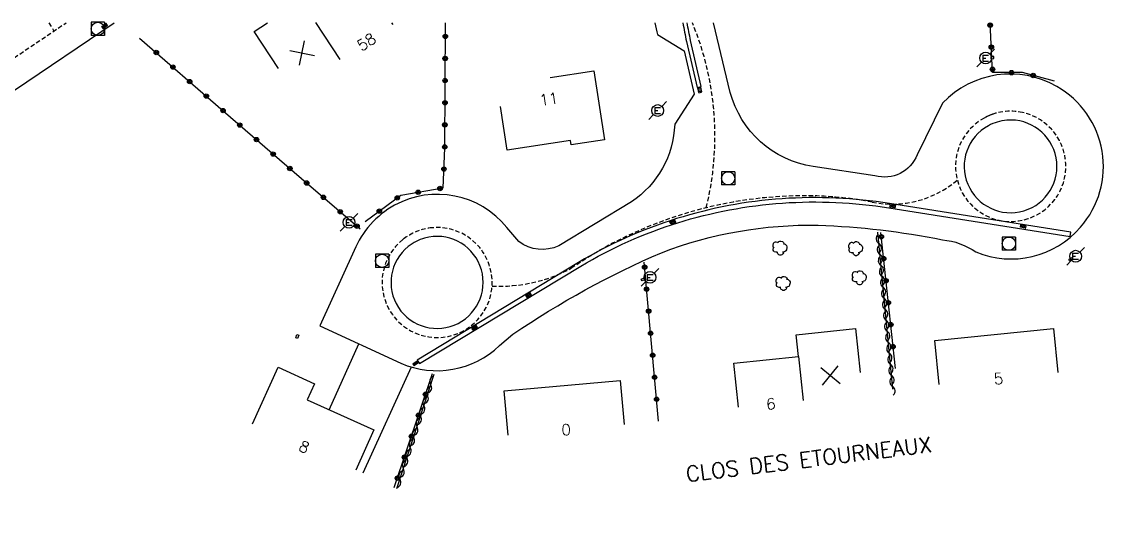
# Model space of a CAD drawing. Header units: millimetres. Extents: x 184000 to 185001, y 129000 to 130000.
# Drawn here: x 184464.6 to 184586.4, y 129942.9 to 130000.1 of the extents above; entities that cross this region are included whole.
import ezdxf
from ezdxf.enums import TextEntityAlignment as Align

# ---------------------------------------------------------------- set-up
doc = ezdxf.new("R2010")
doc.units = ezdxf.units.MM
doc.linetypes.add('DASHED', pattern=[0.75, 0.5, -0.25])
doc.layers.get('0').update_dxf_attribs({"linetype": 'CONTINUOUS'})
for name, color, linetype in [('W0001', 6, 'DASHED'), ('W0008', 7, 'CONTINUOUS'), ('W0100', 7, 'CONTINUOUS'), ('W0300', 7, 'CONTINUOUS'), ('W0310', 3, 'CONTINUOUS'), ('W0322', 7, 'CONTINUOUS'), ('W0334', 7, 'CONTINUOUS'), ('W0400', 7, 'CONTINUOUS'), ('W0420', 7, 'CONTINUOUS'), ('W0471', 7, 'CONTINUOUS'), ('W0989', 7, 'CONTINUOUS'), ('W0991', 7, 'CONTINUOUS'), ('W1102', 7, 'CONTINUOUS')]:
    doc.layers.add(name, color=color, linetype=linetype)
doc.styles.get("Standard").update_dxf_attribs({"font": 'romans.shx', "width": 0.85})

# ---------------------------------------------------------------- blocks, each defined once
blk = doc.blocks.new('t322o')
at = {"color": 0, "linetype": 'Continuous'}
for radius in [0.25, 0.15]:
    blk.add_circle((0, 0), radius, dxfattribs=at)
blk = doc.blocks.new('T420')
for p, q in [((0.75, 0.75), (-0.75, 0.75)), ((-0.75, 0.75), (-0.75, -0.75)), ((0.75, 0.75), (0.75, -0.75)), ((0.75, -0.75), (-0.75, -0.75))]:
    blk.add_line(p, q)
blk.add_ellipse((0, 0), major_axis=(-0.53, 0.53), ratio=1, start_param=3.926991, end_param=10.210176)
blk = doc.blocks.new('T471')
for p, q in [((-0.333334, 0.333334), (-0.333334, -0.333334)), ((-0.333334, 0.333334), (0.333334, 0.333334)), ((-0.333334, 0), (0, 0)), ((0.500001, 0.500001), (1.000002, 1.000002)), ((-0.500001, -0.500001), (-1.000002, -1.000002)), ((-0.333334, -0.333334), (0.333334, -0.333334))]:
    blk.add_line(p, q)
blk.add_ellipse((0, 0), major_axis=(0.471405, 0.471405), ratio=1, start_param=5.4977871438, end_param=11.780972451)
blk = doc.blocks.new('T400')
for p, q in [((-0.15, 0.3), (0.15, 0.3)), ((-0.15, -0.25), (-0.15, 0.3)), ((-0.15, 0.15), (0.15, 0.15)), ((-0.15, 0), (0.15, 0)), ((0.15, 0.3), (0.15, -0.25)), ((-0.15, -0.15), (0.15, -0.15)), ((-0.15, -0.25), (-0.15, -0.3)), ((-0.15, -0.3), (0.15, -0.3)), ((0.15, -0.3), (0.15, -0.25))]:
    blk.add_line(p, q)
blk = doc.blocks.new('t310o')
at = {"color": 0, "linetype": 'Continuous'}
for centre, start, end in [((-0.5, 0.38), 216.8699, 323.1304), ((0.5, -0.37), 36.8699, 143.1303)]:
    blk.add_arc(centre, 0.625, start, end, dxfattribs=at)
blk = doc.blocks.new('T300')
for p, q in [((-0.8, 0.51), (-0.86, 0.34)), ((-0.86, 0.34), (-0.86, 0.17)), ((-0.86, 0.17), (-0.74, 0.06)), ((-0.69, 0.63), (-0.8, 0.51)), ((-0.8, -0.06), (-0.74, 0.06)), ((-0.74, 0.06), (-0.69, 0.11)), ((-0.57, 0.69), (-0.69, 0.63)), ((-0.46, 0.69), (-0.57, 0.69)), ((-0.29, 0.63), (-0.46, 0.69)), ((-0.29, 0.63), (-0.17, 0.74)), ((-0.23, 0.57), (-0.29, 0.63)), ((-0.17, 0.74), (-0.06, 0.8)), ((-0.06, 0.8), (0.06, 0.8)), ((0.06, 0.8), (0.23, 0.74)), ((0.23, 0.74), (0.34, 0.63)), ((0.34, 0.63), (0.4, 0.51)), ((0.46, 0.46), (0.34, 0.46)), ((0.4, 0.51), (0.4, 0.46)), ((0.57, 0.4), (0.46, 0.46)), ((0.57, 0.4), (0.69, 0.29)), ((0.69, 0.29), (0.74, 0.17)), ((0.74, 0.06), (0.69, -0.17)), ((0.74, 0.17), (0.74, 0.06)), ((-0.8, -0.17), (-0.8, -0.06)), ((-0.8, -0.23), (-0.8, -0.17)), ((-0.74, -0.34), (-0.8, -0.23)), ((-0.69, -0.4), (-0.74, -0.34)), ((-0.51, -0.46), (-0.69, -0.4)), ((-0.4, -0.46), (-0.51, -0.46)), ((-0.4, -0.46), (-0.34, -0.46)), ((-0.34, -0.46), (-0.34, -0.4)), ((-0.34, -0.51), (-0.34, -0.46)), ((-0.29, -0.63), (-0.34, -0.51)), ((-0.17, -0.74), (-0.29, -0.63)), ((-0.06, -0.8), (-0.17, -0.74)), ((0.06, -0.8), (-0.06, -0.8)), ((0.17, -0.74), (0.06, -0.8)), ((0.23, -0.69), (0.17, -0.74)), ((0.29, -0.46), (0.23, -0.46)), ((0.29, -0.63), (0.23, -0.69)), ((0.46, -0.4), (0.29, -0.46)), ((0.34, -0.51), (0.29, -0.63)), ((0.34, -0.51), (0.34, -0.46)), ((0.57, -0.34), (0.46, -0.4)), ((0.63, -0.29), (0.57, -0.34)), ((0.69, -0.17), (0.63, -0.29))]:
    blk.add_line(p, q)
blk = doc.blocks.new('t991o')
at = {"color": 0, "linetype": 'Continuous'}
for p, q in [((-1, 1), (1, -1)), ((-1, -1), (1, 1))]:
    blk.add_line(p, q, dxfattribs=at)

msp = doc.modelspace()

# ---------------------------------------------------------------- linework, layer by layer
at = {"layer": 'W0001'}
for points in [[(184607.11, 129810.37), (184568.44, 129819.84), (184556.54, 129822.74), (184527.69, 129828.9), (184503.26, 129833.42), (184489.69, 129835.9), (184454.74, 129842.4, -0.099899), (184437.5, 129849.61, -0.108862), (184425.35, 129862.52, -0.173956), (184417.93, 129901.1), (184425.5, 129934.98), (184433.91, 129972.81, -0.18796), (184441.73, 129981.12), (184455.72, 129990.6), (184469.67, 130000)], [(184607.11, 129810.37), (184568.44, 129819.84), (184556.54, 129822.74), (184527.69, 129828.9), (184503.26, 129833.42), (184489.69, 129835.9), (184454.74, 129842.4, -0.099899), (184437.5, 129849.61, -0.108862), (184425.35, 129862.52, -0.173956), (184417.93, 129901.1), (184425.5, 129934.98), (184433.91, 129972.81, -0.18796), (184441.73, 129981.12), (184455.72, 129990.6), (184469.67, 130000)], [(184542, 129979.08, 0.15982), (184540.44, 130000)], [(184542, 129979.08, 0.15982), (184540.44, 130000)], [(184574.4, 129989.67, 0.043722), (184573.4, 129989.23, 0.104216)], [(184574.4, 129989.67, 0.043722), (184573.4, 129989.23, 0.104216)], [(184517.8, 129970.22, 0.134629), (184526.75, 129972.24, -0.156811), (184554.07, 129980.43, -0.043687), (184560.74, 129979.71, 0.22802), (184570.36, 129982.2)], [(184517.8, 129970.22, 0.134629), (184526.75, 129972.24, -0.156811), (184554.07, 129980.43, -0.043687), (184560.74, 129979.71, 0.22802), (184570.36, 129982.2)], [(184508.08, 129975.76, 0.018756), (184507.7, 129975.48, 0.100888)], [(184508.08, 129975.76, 0.018756), (184507.7, 129975.48, 0.100888)]]:
    msp.add_lwpolyline(points, format="xyb", dxfattribs=at)
msp.add_lwpolyline([(184467.73, 130000), (184468.28, 129999.07)], dxfattribs=at)
msp.add_lwpolyline([(184467.73, 130000), (184468.28, 129999.07)], dxfattribs=at)
for points in [[(184573.4, 129989.23, 5.492241), (184577.75, 129989.85, 0.182075)], [(184573.4, 129989.23, 5.492241), (184577.75, 129989.85, 0.182075)], [(184507.7, 129975.48, 6.803084), (184511.02, 129976.82, 0.146992)], [(184507.7, 129975.48, 6.803084), (184511.02, 129976.82, 0.146992)]]:
    msp.add_lwpolyline(points, format="xyb", close=True, dxfattribs=at)
at = {"layer": 'W0008'}
for points in [[(184586.84, 129819.47), (184569.39, 129823.75), (184557.44, 129826.66), (184528.47, 129832.84), (184503.99, 129837.37), (184490.43, 129839.85), (184455.5, 129846.35, -0.099707), (184439.76, 129852.94, -0.108758), (184428.81, 129864.57, -0.173308), (184421.88, 129900.35), (184429.42, 129934.1), (184437.8, 129971.77, -0.190553), (184443.42, 129978.64), (184451.48, 129984.15, 0.115292), (184452.96, 129985.71, -0.074313), (184454.33, 129987.22), (184459.34, 129990.64, -0.099784), (184461.79, 129991.65, 0.056841), (184463.83, 129992.38), (184475.09, 130000)], [(184586.84, 129819.47), (184569.39, 129823.75), (184557.44, 129826.66), (184528.47, 129832.84), (184503.99, 129837.37), (184490.43, 129839.85), (184455.5, 129846.35, -0.099707), (184439.76, 129852.94, -0.108758), (184428.81, 129864.57, -0.173308), (184421.88, 129900.35), (184429.42, 129934.1), (184437.8, 129971.77, -0.190553), (184443.42, 129978.64), (184451.48, 129984.15, 0.115292), (184452.96, 129985.71, -0.074313), (184454.33, 129987.22), (184459.34, 129990.64, -0.099784), (184461.79, 129991.65, 0.056841), (184463.83, 129992.38), (184475.09, 130000)], [(184536.17, 130000, -0.005163), (184536.49, 129998.66), (184539.49, 129996.84), (184540.62, 129991.92), (184538.43, 129988.52, -0.241176), (184533.54, 129979.74), (184525.34, 129974.79, -0.282492), (184520.81, 129975.26), (184519.46, 129976.84, 0.364204), (184506.78, 129979.36, 0.17254), (184502.22, 129974.24), (184498.32, 129965.72), (184507.48, 129961.5, 0.302611), (184518.63, 129963.49), (184520.16, 129964.79, -0.046972), (184536.94, 129974, -0.096282), (184554.64, 129977.11, -0.040318), (184568.69, 129975.46, -0.128433), (184572.46, 129974.08, 0.32439), (184584.29, 129976.9, 0.475244), (184581.62, 129992.78, 0.350341), (184568.71, 129990.9), (184565.83, 129985.08, -0.386071), (184561.05, 129982.7), (184554.08, 129983.73, -0.298552), (184544.71, 129992.13), (184542.82, 130000)], [(184536.17, 130000, -0.005163), (184536.49, 129998.66), (184539.49, 129996.84), (184540.62, 129991.92), (184538.43, 129988.52, -0.241176), (184533.54, 129979.74), (184525.34, 129974.79, -0.282492), (184520.81, 129975.26), (184519.46, 129976.84, 0.364204), (184506.78, 129979.36, 0.17254), (184502.22, 129974.24), (184498.32, 129965.72), (184507.48, 129961.5, 0.302611), (184518.63, 129963.49), (184520.16, 129964.79, -0.046972), (184536.94, 129974, -0.096282), (184554.64, 129977.11, -0.040318), (184568.69, 129975.46, -0.128433), (184572.46, 129974.08, 0.32439), (184584.29, 129976.9, 0.475244), (184581.62, 129992.78, 0.350341), (184568.71, 129990.9), (184565.83, 129985.08, -0.386071), (184561.05, 129982.7), (184554.08, 129983.73, -0.298552), (184544.71, 129992.13), (184542.82, 130000)]]:
    msp.add_lwpolyline(points, format="xyb", dxfattribs=at)
for points in [[(184573.85, 129993.91), (184573.85, 129993.91)], [(184573.85, 129993.91), (184573.85, 129993.91)], [(184581.62, 129992.78), (184581.62, 129992.78)], [(184581.62, 129992.78), (184581.62, 129992.78)], [(184538.43, 129988.52), (184538.43, 129988.52)], [(184538.43, 129988.52), (184538.43, 129988.52)], [(184547.54, 129987.11), (184547.54, 129987.11)], [(184547.54, 129987.11), (184547.54, 129987.11)], [(184537.01, 129983.47), (184537.01, 129983.47)], [(184537.01, 129983.47), (184537.01, 129983.47)], [(184563.81, 129982.92), (184563.81, 129982.92)], [(184563.81, 129982.92), (184563.81, 129982.92)], [(184513.62, 129980.4), (184513.62, 129980.4)], [(184513.62, 129980.4), (184513.62, 129980.4)], [(184506.78, 129979.36), (184506.78, 129979.36)], [(184506.78, 129979.36), (184506.78, 129979.36)], [(184546.64, 129976.57), (184546.64, 129976.57)], [(184546.64, 129976.57), (184546.64, 129976.57)], [(184554.64, 129977.11), (184554.64, 129977.11)], [(184554.64, 129977.11), (184554.64, 129977.11)], [(184561.74, 129976.57), (184561.74, 129976.57)], [(184561.74, 129976.57), (184561.74, 129976.57)], [(184584.29, 129976.9), (184584.29, 129976.9)], [(184584.29, 129976.9), (184584.29, 129976.9)], [(184568.69, 129975.46), (184568.69, 129975.46)], [(184568.69, 129975.46), (184568.69, 129975.46)], [(184522.9, 129974.4), (184522.9, 129974.4)], [(184522.9, 129974.4), (184522.9, 129974.4)], [(184570.65, 129975.02), (184570.65, 129975.02)], [(184570.65, 129975.02), (184570.65, 129975.02)], [(184536.94, 129974), (184536.94, 129974)], [(184536.94, 129974), (184536.94, 129974)], [(184572.46, 129974.08), (184572.46, 129974.08)], [(184572.46, 129974.08), (184572.46, 129974.08)], [(184578.36, 129973.47), (184578.36, 129973.47)], [(184578.36, 129973.47), (184578.36, 129973.47)], [(184529.64, 129970.49), (184529.64, 129970.49)], [(184529.64, 129970.49), (184529.64, 129970.49)], [(184514.5, 129961.08), (184514.5, 129961.08)], [(184514.5, 129961.08), (184514.5, 129961.08)]]:
    msp.add_lwpolyline(points, dxfattribs=at)
at = {"layer": 'W0100'}
for points in [[(184493.67, 129994.83), (184490.91, 129999), (184492.42, 130000)], [(184493.67, 129994.83), (184490.91, 129999), (184492.42, 130000)], [(184506.45, 130000), (184506.59, 129999.8)], [(184506.45, 130000), (184506.59, 129999.8)], [(184524.35, 129993.8), (184529.3, 129994.57), (184530.51, 129986.77), (184526.72, 129986.19), (184526.65, 129986.67), (184519.51, 129985.59), (184518.76, 129990.53)], [(184524.35, 129993.8), (184529.3, 129994.57), (184530.51, 129986.77), (184526.72, 129986.19), (184526.65, 129986.67), (184519.51, 129985.59), (184518.76, 129990.53)], [(184519.51, 129985.59), (184519.51, 129985.59)], [(184519.51, 129985.59), (184519.51, 129985.59)], [(184545.66, 129956.51), (184545.13, 129961.49), (184552.42, 129962.26), (184552.16, 129964.72), (184558.86, 129965.44), (184559.39, 129960.46)], [(184545.66, 129956.51), (184545.13, 129961.49), (184552.42, 129962.26), (184552.16, 129964.72), (184558.86, 129965.44), (184559.39, 129960.46)], [(184568.31, 129959.08), (184567.81, 129964.06), (184581.23, 129965.41), (184581.73, 129960.44)], [(184568.31, 129959.08), (184567.81, 129964.06), (184581.23, 129965.41), (184581.73, 129960.44)], [(184490.74, 129954.65), (184493.61, 129961.04), (184497.75, 129959.18), (184496.92, 129957.35), (184504.45, 129953.97), (184502.4, 129949.41)], [(184490.74, 129954.65), (184493.61, 129961.04), (184497.75, 129959.18), (184496.92, 129957.35), (184504.45, 129953.97), (184502.4, 129949.41)], [(184545.13, 129961.49), (184545.13, 129961.49)], [(184545.13, 129961.49), (184545.13, 129961.49)], [(184519.62, 129953.38), (184519.17, 129958.36), (184532.26, 129959.56), (184532.72, 129954.58)], [(184519.62, 129953.38), (184519.17, 129958.36), (184532.26, 129959.56), (184532.72, 129954.58)], [(184504.45, 129953.97), (184504.45, 129953.97)], [(184504.45, 129953.97), (184504.45, 129953.97)]]:
    msp.add_lwpolyline(points, dxfattribs=at)
for points in [[(184574.15, 129996.17), (184574.17, 129995.94), (184574.17, 129995.94), (184574.5, 129995.97), (184574.48, 129996.2)], [(184574.15, 129996.17), (184574.17, 129995.94), (184574.17, 129995.94), (184574.5, 129995.97), (184574.48, 129996.2)], [(184583.4, 129973.26), (184583.09, 129973.06), (184582.97, 129973.24), (184583.28, 129973.44)], [(184583.4, 129973.26), (184583.09, 129973.06), (184582.97, 129973.24), (184583.28, 129973.44)], [(184535.1, 129970.95), (184534.75, 129970.8), (184534.65, 129971), (184535, 129971.14)], [(184535.1, 129970.95), (184534.75, 129970.8), (184534.65, 129971), (184535, 129971.14)], [(184495.83, 129964.31), (184495.62, 129964.38), (184495.74, 129964.75), (184495.95, 129964.68)], [(184495.83, 129964.31), (184495.62, 129964.38), (184495.74, 129964.75), (184495.95, 129964.68)]]:
    msp.add_lwpolyline(points, close=True, dxfattribs=at)
at = {"layer": 'W0310'}
for p, q in [((184563.08, 129958.55), (184561.38, 129976.31)), ((184563.08, 129958.55), (184561.38, 129976.31)), ((184507.04, 129947.32), (184511.26, 129960.26)), ((184507.04, 129947.32), (184511.26, 129960.26))]:
    msp.add_line(p, q, dxfattribs=at)
at = {"layer": 'W0322'}
for p, q in [((184563.38, 129960.89), (184561.74, 129976.3)), ((184563.38, 129960.89), (184561.74, 129976.3)), ((184536.61, 129954.93), (184534.99, 129972.92)), ((184536.61, 129954.93), (184534.99, 129972.92)), ((184506.75, 129947.45), (184511.07, 129960.35)), ((184506.75, 129947.45), (184511.07, 129960.35))]:
    msp.add_line(p, q, dxfattribs=at)
for points in [[(184503.47, 129977.54), (184507.49, 129980.49), (184512.27, 129981.33), (184512.45, 129985.82), (184512.53, 130000)], [(184503.47, 129977.54), (184507.49, 129980.49), (184512.27, 129981.33), (184512.45, 129985.82), (184512.53, 130000)], [(184581.36, 129993.39), (184577.75, 129994.36), (184574.36, 129994.36), (184574.06, 130000)], [(184581.36, 129993.39), (184577.75, 129994.36), (184574.36, 129994.36), (184574.06, 130000)], [(184477.97, 129998.28), (184487.4, 129990.06), (184496.26, 129982.39), (184502.89, 129976.7)], [(184477.97, 129998.28), (184487.4, 129990.06), (184496.26, 129982.39), (184502.89, 129976.7)]]:
    msp.add_lwpolyline(points, dxfattribs=at)
at = {"layer": 'W0334'}
for p, q in [((184499.4, 129956.24), (184502.73, 129963.68)), ((184499.4, 129956.24), (184502.73, 129963.68)), ((184508.66, 129961.07), (184503.2, 129949.05)), ((184508.66, 129961.07), (184503.2, 129949.05))]:
    msp.add_line(p, q, dxfattribs=at)
msp.add_lwpolyline([(184539.34, 130000, -0.011419), (184539.75, 129997.89), (184540.96, 129992.68), (184541.42, 129992.78), (184540.22, 129998, 0.010824), (184539.83, 130000, 0.003744)], format="xyb", dxfattribs=at)
msp.add_lwpolyline([(184539.34, 130000, -0.011419), (184539.75, 129997.89), (184540.96, 129992.68), (184541.42, 129992.78), (184540.22, 129998, 0.010824), (184539.83, 130000, 0.003744)], format="xyb", dxfattribs=at)
for points in [[(184573.88, 129988.36, 9.595433), (184575.95, 129988.98, 0.104216)], [(184573.88, 129988.36, 9.595433), (184575.95, 129988.98, 0.104216)], [(184583.19, 129976.32), (184562.71, 129979.55, 0.057551), (184550.57, 129980.1, 0.117486), (184527.57, 129972.9), (184509.33, 129961.86), (184509.6, 129961.45), (184527.82, 129972.48, -0.117477), (184550.6, 129979.61, -0.057551), (184562.64, 129979.06), (184583.12, 129975.83)], [(184583.19, 129976.32), (184562.71, 129979.55, 0.057551), (184550.57, 129980.1, 0.117486), (184527.57, 129972.9), (184509.33, 129961.86), (184509.6, 129961.45), (184527.82, 129972.48, -0.117477), (184550.6, 129979.61, -0.057551), (184562.64, 129979.06), (184583.12, 129975.83)], [(184508.33, 129974.7, 9.911951), (184510.18, 129975.65, 0.100888)], [(184508.33, 129974.7, 9.911951), (184510.18, 129975.65, 0.100888)]]:
    msp.add_lwpolyline(points, format="xyb", close=True, dxfattribs=at)
for points in [[(184550.57, 129980.1), (184550.57, 129980.1)], [(184550.57, 129980.1), (184550.57, 129980.1)], [(184538.46, 129977.79), (184538.46, 129977.79)], [(184538.46, 129977.79), (184538.46, 129977.79)]]:
    msp.add_lwpolyline(points, dxfattribs=at)
at = {"layer": 'W1102'}
for points in [[(184500.64, 129995.86), (184497.88, 130000.03)], [(184500.64, 129995.86), (184497.88, 130000.03)], [(184552.42, 129962.26), (184552.94, 129957.29)], [(184552.42, 129962.26), (184552.94, 129957.29)]]:
    msp.add_lwpolyline(points, dxfattribs=at)

# ---------------------------------------------------------------- block references
at = {"layer": 'W0300'}
for p in [(184550.37, 129974.51), (184550.37, 129974.51), (184558.93, 129974.46), (184558.93, 129974.46), (184559.34, 129971.16), (184559.34, 129971.16), (184550.73, 129970.52), (184550.73, 129970.52)]:
    msp.add_blockref('T300', p, dxfattribs=at)
at = {"layer": 'W0310'}
for p, rotation in [((184561.5, 129975.06), 95.44498355994044), ((184561.5, 129975.06), 95.44498355994044), ((184561.62, 129973.82), 95.44498355994044), ((184561.62, 129973.82), 95.44498355994044), ((184561.74, 129972.58), 95.44498355994044), ((184561.74, 129972.58), 95.44498355994044), ((184561.86, 129971.33), 95.44498355994044), ((184561.86, 129971.33), 95.44498355994044), ((184561.98, 129970.09), 95.44498355994044), ((184561.98, 129970.09), 95.44498355994044), ((184562.1, 129968.84), 95.44498355994044), ((184562.1, 129968.84), 95.44498355994044), ((184562.21, 129967.6), 95.44498355994044), ((184562.21, 129967.6), 95.44498355994044), ((184562.33, 129966.35), 95.44498355994044), ((184562.33, 129966.35), 95.44498355994044), ((184562.45, 129965.11), 95.44498355994044), ((184562.45, 129965.11), 95.44498355994044), ((184562.57, 129963.86), 95.44498355994044), ((184562.57, 129963.86), 95.44498355994044), ((184562.69, 129962.62), 95.44498355994044), ((184562.69, 129962.62), 95.44498355994044), ((184562.81, 129961.38), 95.44498355994044), ((184562.81, 129961.38), 95.44498355994044), ((184562.93, 129960.13), 95.44498355994044), ((184562.93, 129960.13), 95.44498355994044), ((184510.87, 129959.08), 71.92299366947691), ((184510.87, 129959.08), 71.92299366947691), ((184563.04, 129958.89), 95.44498355994044), ((184563.04, 129958.89), 95.44498355994044), ((184510.49, 129957.89), 71.92299366947691), ((184510.49, 129957.89), 71.92299366947691), ((184510.1, 129956.7), 71.92299366947691), ((184510.1, 129956.7), 71.92299366947691), ((184509.71, 129955.51), 71.92299366947691), ((184509.71, 129955.51), 71.92299366947691), ((184509.32, 129954.32), 71.92299366947691), ((184509.32, 129954.32), 71.92299366947691), ((184508.94, 129953.14), 71.92299366947691), ((184508.94, 129953.14), 71.92299366947691), ((184508.55, 129951.95), 71.92299366947691), ((184508.55, 129951.95), 71.92299366947691), ((184508.16, 129950.76), 71.92299366947691), ((184508.16, 129950.76), 71.92299366947691), ((184507.77, 129949.57), 71.92299366947691), ((184507.77, 129949.57), 71.92299366947691), ((184507.38, 129948.38), 71.92299366947691), ((184507.38, 129948.38), 71.92299366947691)]:
    msp.add_blockref('t310o', p, dxfattribs=dict(at, rotation=rotation))
at = {"layer": 'W0322'}
for p, rotation in [((184574.08, 129999.73), 93.0514078709172), ((184574.08, 129999.73), 93.0514078709172), ((184512.52, 129998.46), 89.67992114888006), ((184512.52, 129998.46), 89.67992114888006), ((184574.21, 129997.24), 93.0514078709172), ((184574.21, 129997.24), 93.0514078709172), ((184479.86, 129996.64), 318.9314689015537), ((184479.86, 129996.64), 318.9314689015537), ((184512.5, 129995.96), 89.67992114888006), ((184512.5, 129995.96), 89.67992114888006), ((184481.74, 129994.99), 318.9314689015537), ((184481.74, 129994.99), 318.9314689015537), ((184574.34, 129994.74), 93.0514078709172), ((184574.34, 129994.74), 93.0514078709172), ((184483.63, 129993.35), 318.9314689015537), ((184483.63, 129993.35), 318.9314689015537), ((184512.49, 129993.46), 89.67992114888006), ((184512.49, 129993.46), 89.67992114888006), ((184576.49, 129994.36), 179.9073724186125), ((184576.49, 129994.36), 179.9073724186125), ((184578.94, 129994.04), 165.0438193523261), ((184578.94, 129994.04), 165.0438193523261), ((184485.51, 129991.71), 318.9314689015537), ((184485.51, 129991.71), 318.9314689015537), ((184512.48, 129990.96), 89.67992114888006), ((184512.48, 129990.96), 89.67992114888006), ((184487.4, 129990.07), 318.9314689015537), ((184487.4, 129990.07), 318.9314689015537), ((184489.29, 129988.43), 319.0783424470148), ((184489.29, 129988.43), 319.0783424470148), ((184512.46, 129988.46), 89.67992114888006), ((184512.46, 129988.46), 89.67992114888006), ((184491.18, 129986.79), 319.0783424470148), ((184491.18, 129986.79), 319.0783424470148), ((184493.06, 129985.15), 319.0783424470148), ((184493.06, 129985.15), 319.0783424470148), ((184512.45, 129985.96), 89.67992114888006), ((184512.45, 129985.96), 89.67992114888006), ((184494.95, 129983.52), 319.0783424470148), ((184494.95, 129983.52), 319.0783424470148), ((184512.36, 129983.46), 87.75752410924815), ((184512.36, 129983.46), 87.75752410924815), ((184496.85, 129981.88), 319.3999891801392), ((184496.85, 129981.88), 319.3999891801392), ((184511.91, 129981.26), 9.888980018784615), ((184511.91, 129981.26), 9.888980018784615), ((184498.74, 129980.26), 319.3999891801392), ((184498.74, 129980.26), 319.3999891801392), ((184507.08, 129980.19), 36.33823186957768), ((184507.08, 129980.19), 36.33823186957768), ((184509.45, 129980.83), 9.888980018784615), ((184509.45, 129980.83), 9.888980018784615), ((184500.64, 129978.63), 319.3999891801392), ((184500.64, 129978.63), 319.3999891801392), ((184505.06, 129978.71), 36.33823186957768), ((184505.06, 129978.71), 36.33823186957768), ((184502.54, 129977), 319.3999891801392), ((184502.54, 129977), 319.3999891801392), ((184561.79, 129975.8), 96.07019519215494), ((184561.79, 129975.8), 96.07019519215494), ((184562.05, 129973.32), 96.07019519215494), ((184562.05, 129973.32), 96.07019519215494), ((184535.04, 129972.36), 95.14792132030917), ((184535.04, 129972.36), 95.14792132030917), ((184562.32, 129970.83), 96.07019519215494), ((184562.32, 129970.83), 96.07019519215494), ((184535.26, 129969.87), 95.14792132030917), ((184535.26, 129969.87), 95.14792132030917), ((184562.58, 129968.34), 96.07019519215494), ((184562.58, 129968.34), 96.07019519215494), ((184535.49, 129967.38), 95.14792132030917), ((184535.49, 129967.38), 95.14792132030917), ((184562.85, 129965.86), 96.07019519215494), ((184562.85, 129965.86), 96.07019519215494), ((184535.71, 129964.89), 95.14792132030917), ((184535.71, 129964.89), 95.14792132030917), ((184563.11, 129963.37), 96.07019519215494), ((184563.11, 129963.37), 96.07019519215494), ((184535.94, 129962.4), 95.14792132030917), ((184535.94, 129962.4), 95.14792132030917), ((184536.16, 129959.91), 95.14792132030917), ((184536.16, 129959.91), 95.14792132030917), ((184510.28, 129957.98), 71.47305668193202), ((184510.28, 129957.98), 71.47305668193202), ((184536.39, 129957.42), 95.14792132030917), ((184536.39, 129957.42), 95.14792132030917), ((184509.48, 129955.61), 71.47305668193202), ((184509.48, 129955.61), 71.47305668193202), ((184508.69, 129953.24), 71.47305668193202), ((184508.69, 129953.24), 71.47305668193202), ((184507.89, 129950.87), 71.47305668193202), ((184507.89, 129950.87), 71.47305668193202), ((184507.1, 129948.5), 71.47305668193202), ((184507.1, 129948.5), 71.47305668193202)]:
    msp.add_blockref('t322o', p, dxfattribs=dict(at, rotation=rotation))
at = {"layer": 'W0400'}
for p, rotation in [((184474.02, 129999.63), 125.4405393682487), ((184474.02, 129999.63), 125.4405393682487), ((184541.26, 129992.4), 11.90061853570707), ((184541.26, 129992.4), 11.90061853570707), ((184563.08, 129979.25), 79.20633481699105), ((184563.08, 129979.25), 79.20633481699105), ((184538.22, 129977.45), 109.2933110390221), ((184538.22, 129977.45), 109.2933110390221), ((184577.81, 129976.96), 79.37007694030906), ((184577.81, 129976.96), 79.37007694030906), ((184521.93, 129969.19), 120.1241805987364), ((184521.93, 129969.19), 120.1241805987364), ((184515.83, 129965.5), 120.1916251913854), ((184515.83, 129965.5), 120.1916251913854), ((184509.16, 129961.49), 304.1604225876453), ((184509.16, 129961.49), 304.1604225876453)]:
    msp.add_blockref('T400', p, dxfattribs=dict(at, rotation=rotation))
at = {"layer": 'W0420'}
for p in [(184473.26, 129999.32), (184473.26, 129999.32), (184544.48, 129982.41), (184544.48, 129982.41), (184576.2, 129975.02), (184576.2, 129975.02), (184505.37, 129973.08), (184505.37, 129973.08)]:
    msp.add_blockref('T420', p, dxfattribs=at)
at = {"layer": 'W0471'}
for p in [(184573.57, 129996.01), (184573.57, 129996.01), (184536.51, 129990.08), (184536.51, 129990.08), (184501.64, 129977.43), (184501.64, 129977.43), (184583.73, 129973.6), (184583.73, 129973.6), (184535.65, 129971.21), (184535.65, 129971.21)]:
    msp.add_blockref('T471', p, dxfattribs=at)
at = {"layer": 'W0991'}
for p, rotation in [((184496.33, 129996.59), 33.48247235872397), ((184496.33, 129996.59), 33.48247235872397), ((184556.03, 129960.11), 6.054945527865139), ((184556.03, 129960.11), 6.054945527865139)]:
    msp.add_blockref('t991o', p, dxfattribs=dict(at, rotation=rotation))

# ---------------------------------------------------------------- texts
at = {"layer": 'W0989'}
msp.add_text('CLOS DES ETOURNEAUX', height=1.75, rotation=6.9992, dxfattribs=at).set_placement((184553.59, 129950.64), align=Align.MIDDLE)
msp.add_text('CLOS DES ETOURNEAUX', height=1.75, rotation=6.9992, dxfattribs=at).set_placement((184553.59, 129950.64), align=Align.MIDDLE)
at = {"layer": 'W0991'}
for s, rotation, p in [('58', 33.4825, (184503.61, 129997.83)), ('58', 33.4825, (184503.61, 129997.83)), ('11', 8.8111, (184524.21, 129991.38)), ('11', 8.8111, (184524.21, 129991.38)), ('5', 5.759, (184575.02, 129959.76)), ('5', 5.759, (184575.02, 129959.76)), ('6', 6.0549, (184549.3, 129956.9)), ('6', 6.0549, (184549.3, 129956.9)), ('0', 5.22, (184526.17, 129953.98)), ('0', 5.22, (184526.17, 129953.98)), ('8', 335.7928, (184496.57, 129952.03)), ('8', 335.7928, (184496.57, 129952.03))]:
    msp.add_text(s, height=1.25, rotation=rotation, dxfattribs=at).set_placement(p, align=Align.MIDDLE)

doc.saveas('drawing.dxf')
